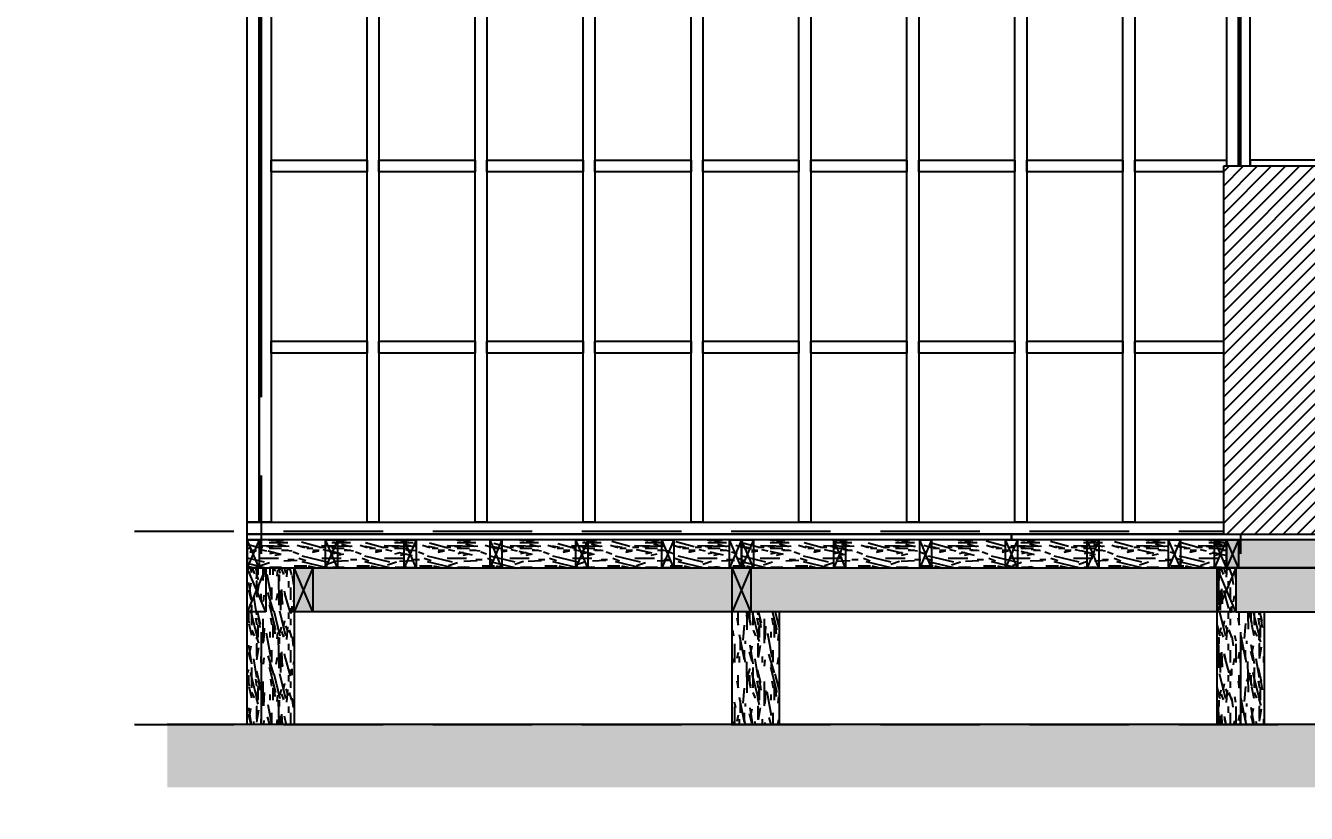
# Model space of a CAD drawing. Header units: millimetres. Extents: x 19458 to 19711, y 4351 to 4752.
# Drawn here: x 19593.073 to 19597.162, y 4521.221 to 4523.736 of the extents above; entities that cross this region are included whole.
import ezdxf

# ---------------------------------------------------------------- set-up
doc = ezdxf.new("R2010")
doc.units = ezdxf.units.MM
doc.set_wipeout_variables(frame=1)
doc.linetypes.add('CENTER', pattern=[2, 1.25, -0.25, 0.25, -0.25])
doc.linetypes.add('HIDDEN2', pattern=[4.762499999999999, 3.175, -1.5875])
for name, color, linetype in [('cotas', 1, 'Continuous'), ('cotas @ 200', 1, 'Continuous'), ('cotas @ 300', 1, 'Continuous'), ('EJES', 2, 'CENTER'), ('NIVELES', 2, 'Continuous'), ('PANELES PARED', 2, 'Continuous'), ('PILOTES', 2, 'Continuous'), ('VIGAS DE PISO', 2, 'Continuous')]:
    doc.layers.add(name, color=color, linetype=linetype)
doc.styles.add('century gothic', font='GOTHIC.TTF')
doc.styles.add('COTAS SMC', font='GOTHIC.TTF')
doc.dimstyles.new('ANOTATIVE 100 SMCONSTRUCCIONES', dxfattribs={"dimscale": 0, "dimtxt": 0.18, "dimasz": 0.15, "dimexe": 0.18, "dimexo": 0.09, "dimgap": 0.1, "dimtad": 1, "dimzin": 0, "dimdsep": 46, "dimtxsty": 'century gothic', "dimblk1": 'FLECHA1', "dimblk2": 'FLECHA1', "dimsah": 1, "dimcen": 0.18, "dimdle": 0.075, "dimclrd": 1, "dimclre": 1, "dimclrt": 2, "dimaunit": 1, "dimadec": 0, "dimazin": 0, "dimtfac": 0.7499999999999999, "dimtix": 1, "dimtmove": 2, "dimatfit": 3, "dimfxl": 0.09, "dimtvp": 1.5, "dimtfill": 1, "dimtolj": 1, "dimtzin": 0, "dimarcsym": 0})
doc.dimstyles.new('PIES SMCONSTRUCCIONES', dxfattribs={"dimscale": 0, "dimtxt": 0.18, "dimasz": 0.2, "dimexe": 0.18, "dimexo": 0, "dimgap": 0.1, "dimtad": 1, "dimdec": 0, "dimlfac": 39.3700787, "dimzin": 0, "dimdsep": 46, "dimlunit": 4, "dimtxsty": 'COTAS SMC', "dimblk1": 'FLECHA1', "dimblk2": 'FLECHA1', "dimsah": 1, "dimcen": 0.2, "dimdle": 0.075, "dimclrd": 1, "dimclre": 1, "dimclrt": 2, "dimaunit": 1, "dimadec": 0, "dimazin": 0, "dimtfac": 0.75, "dimtdec": 0, "dimtix": 1, "dimtmove": 2, "dimatfit": 3, "dimfxl": 0.09, "dimtvp": 1.5, "dimtfill": 1, "dimtolj": 1, "dimtzin": 0, "dimarcsym": 0})
pattern_1 = [(0, (102.2899153080216, 17.53435126486693), (0, 0.2), [0.04000000000000001, -0.16]), (8.9726, (102.291915308022, 17.42635126486675), (1.200000005876015, 0.1999995251177433), [0.0384708, -3.8086058]), (5.710499999999999, (102.2899153080216, 17.43835126486738), (1.800000034755268, 0.1999971014400811), [0.0401996, -1.9697752]), (344.5779, (102.2899153080216, 17.49835126486687), (2.199999903889306, -0.599997467763363), [0.06016640000000001, -5.9564754]), (353.6599, (102.2939153080224, 17.56435126486667), (0.2000000632075727, 4.085989627061748e-07), [0.0362216, -1.7748552]), (345.0686, (102.29991530802, 17.45035126486709), (0.7999999983166444, -0.1999996738791564), [0.0310484, -3.0737864]), (348.6901, (102.2299153080203, 17.56635126486708), (0.2000000583016778, 7.413252083865452e-08), [0.0815844, -0.9382194]), (5.710499999999999, (102.291915308022, 17.40835126486672), (1.800000034755268, 0.1999971014400811), [0.0200998, -1.989875]), (0, (102.2899153080216, 17.49235126486656), (0, 0.2), [0.02, -0.18]), (0, (102.2499153080207, 17.5163512648669), (0, 0.2), [0.06, -0.14]), (11.3099, (102.2899153080216, 17.54635126486664), (0.7999999543300329, 0.1999994872092054), [0.020396, -0.9994078000000001]), (2.726300000000001, (102.2699153080212, 17.47235126486703), (4.000000058994694, 0.1999992035454403), [0.0420476, -4.162711600000001]), (352.4054, (102.2799153080232, 17.46635126486672), (1.599999971597214, -0.1999987367102976), [0.0302654, -2.9962834]), (0, (102.2699153080212, 17.39035126486669), (0, 0.2), [0.04000000000000001, -0.16]), (358.8309, (102.2499153080207, 17.38035126486739), (0.2000000366479377, 1.536034513610618e-07), [0.09802040000000001, -9.70402]), (0, (102.2499153080207, 17.53035126486702), (0, 0.2), [0.02, -0.18]), (0, (102.2699153080212, 17.54635126486664), (0, 0.2), [0.02, -0.18]), (0, (102.179915308021, 17.56435126486667), (0, 0.2), [0.03, -0.17]), (350.5377, (102.2339153080211, 17.57435126486689), (0.2000000154436844, 7.752063945765109e-08), [0.06082759999999998, -1.155724799999999]), (0, (102.1699153080226, 17.57435126486689), (0, 0.2), [0.04000000000000001, -0.16]), (0, (102.1479153080218, 17.3943512648666), (0, 0.2), [0.022, -0.178]), (0, (102.2499153080207, 17.40435126486682), (0, 0.2), [0.02, -0.18]), (0, (102.1479153080218, 17.41035126486713), (0, 0.2), [0.042, -0.158]), (5.4403, (102.2499153080207, 17.42235126486685), (1.999999940230268, 0.1999989567139906), [0.04218999999999998, -4.176814399999997]), (0, (102.2519153080211, 17.43835126486738), (0, 0.2), [0.03800000000000001, -0.162]), (0, (102.1479153080218, 17.44235126486728), (0, 0.2), [0.022, -0.178]), (358.8309, (102.171915308023, 17.47435126486653), (0.2000000366479377, 1.536034513610618e-07), [0.09802040000000001, -9.70402]), (0, (102.189915308023, 17.49235126486656), (0, 0.2), [0.02, -0.18]), (0, (102.1699153080226, 17.49835126486687), (0, 0.2), [0.02, -0.18]), (0, (102.2499153080207, 17.49835126486687), (0, 0.2), [0.04000000000000001, -0.16]), (0, (102.2099153080235, 17.50235126486677), (0, 0.2), [0.02, -0.18]), (0, (102.1699153080226, 17.52635126486712), (0, 0.2), [0.04000000000000001, -0.16]), (19.6538, (102.2239153080227, 17.44235126486728), (2.200000050424423, 0.7999989149399482), [0.0297322, -2.9434812]), (11.3099, (102.189915308023, 17.49835126486687), (0.7999999543300329, 0.1999994872092054), [0.020396, -0.9994078000000001]), (11.3099, (102.2699153080212, 17.48835126486665), (0.7999999543300329, 0.1999994872092054), [0.020396, -0.9994078000000001]), (5.710499999999999, (102.2099153080235, 17.56435126486667), (1.800000034755268, 0.1999971014400811), [0.0200998, -1.989875]), (349.6952, (102.1479153080218, 17.5783512648668), (1.19999999539557, -0.1999989393302705), [0.0223606, -2.213707]), (348.6901, (102.1699153080226, 17.3943512648666), (0.2000000583016778, 7.413252083865452e-08), [0.020396, -0.9994078000000001]), (90, (102.189915308023, 17.39035126486669), (-0.2, 1.224646799147353e-17), [0, -0.2]), (346.6076, (102.1479153080218, 17.50235126486677), (3.400000044993809, -0.7999939065965311), [0.04317399999999997, -4.274230799999997]), (11.3099, (102.2699153080212, 17.53035126486702), (0.7999999543300329, 0.1999994872092054), [0.020396, -0.9994078000000001]), (10.3048, (102.2699153080212, 17.40435126486682), (0.9999999576061548, 0.1999992088681574), [0.0223606, -2.213707]), (348.6901, (102.2099153080235, 17.49235126486656), (0.2000000583016778, 7.413252083865452e-08), [0.020396, -0.9994078000000001]), (348.6901, (102.2299153080203, 17.50235126486677), (0.2000000583016778, 7.413252083865452e-08), [0.020396, -0.9994078000000001]), (341.5651, (102.1479153080218, 17.48235126486725), (0.1999999582471591, 2.336696655391713e-07), [0.02529820000000001, -0.6071572000000001]), (345.9638, (102.1699153080226, 17.55035126486655), (0.1999999211458298, 2.48745877401424e-07), [0.0824622, -0.7421588000000001]), (343.3008, (102.2099153080235, 17.56435126486667), (1.399999991533441, -0.3999987464096421), [0.06264180000000001, -2.025419]), (0, (102.2099153080235, 17.57435126486689), (0, 0.2), [0.024, -0.176]), (345.9638, (102.189915308023, 17.41035126486713), (0.1999999211458298, 2.48745877401424e-07), [0.0824622, -0.7421588000000001]), (345.9638, (102.1699153080226, 17.42435126486725), (0.1999999211458298, 2.48745877401424e-07), [0.0824622, -0.7421588000000001]), (345.9638, (102.1699153080226, 17.44235126486728), (0.1999999211458298, 2.48745877401424e-07), [0.0824622, -0.7421588000000001]), (349.6952, (102.1479153080218, 17.53035126486702), (1.19999999539557, -0.1999989393302705), [0.0223606, -2.213707]), (345.9638, (102.2099153080235, 17.52635126486712), (0.1999999211458298, 2.48745877401424e-07), [0.041231, -0.78339]), (349.6952, (102.1479153080218, 17.46635126486672), (1.19999999539557, -0.1999989393302705), [0.0223606, -2.213707]), (357.6141, (102.2519153080211, 17.45235126486659), (0.1999999891848493, 2.452822411999623e-07), [0.04804159999999998, -4.756122999999997]), (349.6952, (102.2299153080203, 17.48835126486665), (1.19999999539557, -0.1999989393302705), [0.0223606, -2.213707]), (12.5288, (102.2519153080211, 17.48435126486675), (0.8000000956949306, 0.1999998607468065), [0.018439, -1.8254698]), (349.5626, (102.1479153080218, 17.45635126486741), (2.199999936494009, -0.3999970687046518), [0.07727880000000001, -7.650591]), (351.8699, (102.2239153080227, 17.44235126486728), (0.1999998921841651, -4.835099234323792e-08), [0.0282842, -1.3859292]), (4.7636, (102.1699153080226, 17.46235126486681), (2.199999989954753, 0.1999982899233011), [0.04816639999999998, -2.360152399999998]), (0, (102.2179153080215, 17.46635126486672), (0, 0.2), [0.062, -0.138]), (344.7449, (102.1479153080218, 17.55635126486686), (0.7999999424282382, -0.1999996642887572), [0.02280359999999999, -2.257547199999999]), (350.5377, (102.189915308023, 17.39035126486669), (0.2000000154436844, 7.752063945765109e-08), [0.06082759999999998, -1.155724799999999]), (340.0169, (102.1479153080218, 17.43235126486707), (0.599999976080897, -0.199999864879762), [0.0234094, -2.3175304]), (0, (102.309915308022, 17.55035126486655), (0, 0.2), [0.01, -0.19]), (0, (102.309915308022, 17.46235126486681), (0, 0.2), [0.02, -0.18]), (11.3099, (102.309915308022, 17.39035126486669), (0.7999999543300329, 0.1999994872092054), [0.020396, -0.9994078000000001]), (0, (102.3119153080224, 17.41035126486713), (0, 0.2), [0.036, -0.164]), (343.3008, (102.309915308022, 17.5163512648669), (1.399999991533441, -0.3999987464096421), [0.0208806, -2.0671802]), (348.0207, (102.3119153080224, 17.47435126486653), (3.79999992225112, -0.8002195416063549), [0.0368014, -6.7101288]), (90, (102.309915308022, 17.39035126486669), (-0.2, 1.224646799147353e-17), [0, -0.2]), (0, (102.3299153080225, 17.3943512648666), (0, 0.2), [0.018, -0.182]), (0, (102.3299153080225, 17.43235126486707), (0, 0.2), [0.018, -0.182]), (0, (102.3299153080225, 17.44235126486728), (0, 0.2), [0.018, -0.182]), (336.0376, (102.3299153080225, 17.51035126486659), (1.40000000548613, -0.5999973303432905), [0.0196978, -1.9500724]), (348.5163, (102.3299153080225, 17.53435126486693), (0.9999999967737594, -0.2000310941213914), [0.0183676, -13.043105]), (341.5651, (102.3299153080225, 17.46235126486681), (0.1999999582471591, 2.336696655391713e-07), [0.0189736, -0.6134816000000001]), (347.4712, (102.3299153080225, 17.56035126486677), (1.000000064081819, -0.1999999206089786), [0.01843899999999999, -1.825469799999999])]
pattern_2 = [(0, (102.2899153080216, 23.70309603663009), (0, 0.2), [0.04000000000000001, -0.16]), (8.9726, (102.291915308022, 23.59509603662991), (1.200000005876015, 0.1999995251177433), [0.0384708, -3.8086058]), (5.710499999999999, (102.2899153080216, 23.60709603663054), (1.800000034755268, 0.1999971014400811), [0.0401996, -1.9697752]), (344.5779, (102.2899153080216, 23.66709603663003), (2.199999903889306, -0.599997467763363), [0.06016640000000001, -5.9564754]), (353.6599, (102.2939153080224, 23.73309603662983), (0.2000000632075727, 4.085989627061748e-07), [0.0362216, -1.7748552]), (345.0686, (102.29991530802, 23.61909603663025), (0.7999999983166444, -0.1999996738791564), [0.0310484, -3.0737864]), (348.6901, (102.2299153080203, 23.73509603663024), (0.2000000583016778, 7.413252083865452e-08), [0.0815844, -0.9382194]), (5.710499999999999, (102.291915308022, 23.57709603662988), (1.800000034755268, 0.1999971014400811), [0.0200998, -1.989875]), (0, (102.2899153080216, 23.66109603662971), (0, 0.2), [0.02, -0.18]), (0, (102.2499153080207, 23.68509603663006), (0, 0.2), [0.06, -0.14]), (11.3099, (102.2899153080216, 23.7150960366298), (0.7999999543300329, 0.1999994872092054), [0.020396, -0.9994078000000001]), (2.726300000000001, (102.2699153080212, 23.64109603663019), (4.000000058994694, 0.1999992035454403), [0.0420476, -4.162711600000001]), (352.4054, (102.2799153080232, 23.63509603662988), (1.599999971597214, -0.1999987367102976), [0.0302654, -2.9962834]), (0, (102.2699153080212, 23.55909603662985), (0, 0.2), [0.04000000000000001, -0.16]), (358.8309, (102.2499153080207, 23.54909603663054), (0.2000000366479377, 1.536034513610618e-07), [0.09802040000000001, -9.70402]), (0, (102.2499153080207, 23.69909603663018), (0, 0.2), [0.02, -0.18]), (0, (102.2699153080212, 23.7150960366298), (0, 0.2), [0.02, -0.18]), (0, (102.179915308021, 23.73309603662983), (0, 0.2), [0.03, -0.17]), (350.5377, (102.2339153080211, 23.74309603663005), (0.2000000154436844, 7.752063945765109e-08), [0.06082759999999999, -1.155724799999999]), (0, (102.1699153080226, 23.74309603663005), (0, 0.2), [0.04000000000000001, -0.16]), (0, (102.1479153080218, 23.56309603662976), (0, 0.2), [0.022, -0.178]), (0, (102.2499153080207, 23.57309603662998), (0, 0.2), [0.02, -0.18]), (0, (102.1479153080218, 23.57909603663029), (0, 0.2), [0.042, -0.158]), (5.4403, (102.2499153080207, 23.59109603663001), (1.999999940230268, 0.1999989567139906), [0.04218999999999998, -4.176814399999998]), (0, (102.2519153080211, 23.60709603663054), (0, 0.2), [0.03800000000000001, -0.162]), (0, (102.1479153080218, 23.61109603663044), (0, 0.2), [0.022, -0.178]), (358.8309, (102.171915308023, 23.64309603662969), (0.2000000366479377, 1.536034513610618e-07), [0.09802040000000001, -9.70402]), (0, (102.189915308023, 23.66109603662971), (0, 0.2), [0.02, -0.18]), (0, (102.1699153080226, 23.66709603663003), (0, 0.2), [0.02, -0.18]), (0, (102.2499153080207, 23.66709603663003), (0, 0.2), [0.04000000000000001, -0.16]), (0, (102.2099153080235, 23.67109603662993), (0, 0.2), [0.02, -0.18]), (0, (102.1699153080226, 23.69509603663028), (0, 0.2), [0.04000000000000001, -0.16]), (19.6538, (102.2239153080227, 23.61109603663044), (2.200000050424423, 0.7999989149399482), [0.0297322, -2.9434812]), (11.3099, (102.189915308023, 23.66709603663003), (0.7999999543300329, 0.1999994872092054), [0.020396, -0.9994078000000001]), (11.3099, (102.2699153080212, 23.65709603662981), (0.7999999543300329, 0.1999994872092054), [0.020396, -0.9994078000000001]), (5.710499999999999, (102.2099153080235, 23.73309603662983), (1.800000034755268, 0.1999971014400811), [0.0200998, -1.989875]), (349.6952, (102.1479153080218, 23.74709603662996), (1.19999999539557, -0.1999989393302705), [0.0223606, -2.213707]), (348.6901, (102.1699153080226, 23.56309603662976), (0.2000000583016778, 7.413252083865452e-08), [0.020396, -0.9994078000000001]), (90, (102.189915308023, 23.55909603662985), (-0.2, 1.224646799147353e-17), [0, -0.2]), (346.6076, (102.1479153080218, 23.67109603662993), (3.400000044993809, -0.7999939065965311), [0.04317399999999998, -4.274230799999998]), (11.3099, (102.2699153080212, 23.69909603663018), (0.7999999543300329, 0.1999994872092054), [0.020396, -0.9994078000000001]), (10.3048, (102.2699153080212, 23.57309603662998), (0.9999999576061548, 0.1999992088681574), [0.0223606, -2.213707]), (348.6901, (102.2099153080235, 23.66109603662971), (0.2000000583016778, 7.413252083865452e-08), [0.020396, -0.9994078000000001]), (348.6901, (102.2299153080203, 23.67109603662993), (0.2000000583016778, 7.413252083865452e-08), [0.020396, -0.9994078000000001]), (341.5651, (102.1479153080218, 23.65109603663041), (0.1999999582471591, 2.336696655391713e-07), [0.02529820000000001, -0.6071572000000001]), (345.9638, (102.1699153080226, 23.71909603662971), (0.1999999211458298, 2.48745877401424e-07), [0.0824622, -0.7421588000000001]), (343.3008, (102.2099153080235, 23.73309603662983), (1.399999991533441, -0.3999987464096421), [0.06264180000000001, -2.025419]), (0, (102.2099153080235, 23.74309603663005), (0, 0.2), [0.024, -0.176]), (345.9638, (102.189915308023, 23.57909603663029), (0.1999999211458298, 2.48745877401424e-07), [0.0824622, -0.7421588000000001]), (345.9638, (102.1699153080226, 23.59309603663041), (0.1999999211458298, 2.48745877401424e-07), [0.0824622, -0.7421588000000001]), (345.9638, (102.1699153080226, 23.61109603663044), (0.1999999211458298, 2.48745877401424e-07), [0.0824622, -0.7421588000000001]), (349.6952, (102.1479153080218, 23.69909603663018), (1.19999999539557, -0.1999989393302705), [0.0223606, -2.213707]), (345.9638, (102.2099153080235, 23.69509603663028), (0.1999999211458298, 2.48745877401424e-07), [0.041231, -0.78339]), (349.6952, (102.1479153080218, 23.63509603662988), (1.19999999539557, -0.1999989393302705), [0.0223606, -2.213707]), (357.6141, (102.2519153080211, 23.62109603662975), (0.1999999891848493, 2.452822411999623e-07), [0.04804159999999998, -4.756122999999998]), (349.6952, (102.2299153080203, 23.65709603662981), (1.19999999539557, -0.1999989393302705), [0.0223606, -2.213707]), (12.5288, (102.2519153080211, 23.6530960366299), (0.8000000956949306, 0.1999998607468065), [0.018439, -1.8254698]), (349.5626, (102.1479153080218, 23.62509603663057), (2.199999936494009, -0.3999970687046518), [0.07727880000000001, -7.650591]), (351.8699, (102.2239153080227, 23.61109603663044), (0.1999998921841651, -4.835099234323792e-08), [0.0282842, -1.3859292]), (4.7636, (102.1699153080226, 23.63109603662997), (2.199999989954753, 0.1999982899233011), [0.04816639999999998, -2.360152399999999]), (0, (102.2179153080215, 23.63509603662988), (0, 0.2), [0.062, -0.138]), (344.7449, (102.1479153080218, 23.72509603663002), (0.7999999424282382, -0.1999996642887572), [0.02280359999999999, -2.257547199999999]), (350.5377, (102.189915308023, 23.55909603662985), (0.2000000154436844, 7.752063945765109e-08), [0.06082759999999999, -1.155724799999999]), (340.0169, (102.1479153080218, 23.60109603663022), (0.599999976080897, -0.199999864879762), [0.0234094, -2.3175304]), (0, (102.309915308022, 23.71909603662971), (0, 0.2), [0.01, -0.19]), (0, (102.309915308022, 23.63109603662997), (0, 0.2), [0.02, -0.18]), (11.3099, (102.309915308022, 23.55909603662985), (0.7999999543300329, 0.1999994872092054), [0.020396, -0.9994078000000001]), (0, (102.3119153080224, 23.57909603663029), (0, 0.2), [0.036, -0.164]), (343.3008, (102.309915308022, 23.68509603663006), (1.399999991533441, -0.3999987464096421), [0.0208806, -2.0671802]), (348.0207, (102.3119153080224, 23.64309603662969), (3.79999992225112, -0.8002195416063549), [0.0368014, -6.7101288]), (90, (102.309915308022, 23.55909603662985), (-0.2, 1.224646799147353e-17), [0, -0.2]), (0, (102.3299153080225, 23.56309603662976), (0, 0.2), [0.018, -0.182]), (0, (102.3299153080225, 23.60109603663022), (0, 0.2), [0.018, -0.182]), (0, (102.3299153080225, 23.61109603663044), (0, 0.2), [0.018, -0.182]), (336.0376, (102.3299153080225, 23.67909603662974), (1.40000000548613, -0.5999973303432905), [0.0196978, -1.9500724]), (348.5163, (102.3299153080225, 23.70309603663009), (0.9999999967737594, -0.2000310941213914), [0.0183676, -13.043105]), (341.5651, (102.3299153080225, 23.63109603662997), (0.1999999582471591, 2.336696655391713e-07), [0.0189736, -0.6134816000000001]), (347.4712, (102.3299153080225, 23.72909603662993), (1.000000064081819, -0.1999999206089786), [0.01843899999999999, -1.8254698])]

# ---------------------------------------------------------------- blocks, each defined once
blk = doc.blocks.new('FLECHA1')
at = {"color": 4}
blk.add_line((-0.2461764230280465, -0.2480808452037593), (0.2480808452037602, 0.25), dxfattribs=at)
at = {"color": 1}
blk.add_line((-1, 0), (0.4961616904075186, 0), dxfattribs=at)
blk = doc.blocks.new('*D360')
at = {"layer": 'cotas', "color": 1, "lineweight": -2, "transparency": 16777216}
for p, q in [((19614.32603827352, 4580.844823780141), (19614.32603827352, 4610.844823780141)), ((19597.98360808013, 4550.844823780141), (19578.32603827352, 4550.844823780141)), ((19614.32603827352, 4548.429823780133), (19614.32603827352, 4550.844823780141)), ((19597.53385970888, 4548.429823780133), (19578.32603827352, 4548.429823780133)), ((19614.32603827352, 4518.429823780133), (19614.32603827352, 4488.429823780133))]:
    blk.add_line(p, q, dxfattribs=at)
at = {"layer": 'Defpoints', "color": 0, "transparency": 16777216}
for p in [(19614.32603827352, 4550.844823780141), (19615.98360808013, 4550.844823780141), (19615.53385970888, 4548.429823780133)]:
    blk.add_point(p, dxfattribs=at)
at = {"layer": 'cotas', "color": 1, "lineweight": -2, "transparency": 16777216, "xscale": 30, "yscale": 30, "zscale": 30}
for p, rotation in [((19614.32603827352, 4550.844823780141), 270), ((19614.32603827352, 4548.429823780133), 90)]:
    blk.add_blockref('FLECHA1', p, dxfattribs=dict(at, rotation=rotation))
at = {"layer": 'cotas', "color": 2, "transparency": 16777216, "insert": (19575.53066097917, 4549.637323780141), "char_height": 36, "attachment_point": 5, "rotation": 90, "style": 'century gothic', "bg_fill": 3, "box_fill_scale": 1.1, "bg_fill_color": 256, "bg_fill_true_color": 13158600, "bg_fill_transparency": 0}
blk.add_mtext('\\A1;2.42', dxfattribs=at)
blk = doc.blocks.new('*D430')
at = {"layer": 'cotas', "color": 1, "lineweight": -2, "transparency": 16777216}
for p, q in [((19620.01280604143, 4611.753346359425), (19620.01280604143, 4671.753346359425)), ((19620.41684630451, 4551.753346359425), (19566.01280604143, 4551.753346359425)), ((19620.01280604143, 4550.533346359425), (19620.01280604143, 4551.753346359425)), ((19620.41684630451, 4550.533346359425), (19566.01280604143, 4550.533346359425)), ((19620.01280604143, 4490.533346359425), (19620.01280604143, 4430.533346359425))]:
    blk.add_line(p, q, dxfattribs=at)
at = {"layer": 'Defpoints', "color": 0, "transparency": 16777216}
for p in [(19620.01280604143, 4551.753346359425), (19620.41684630451, 4551.753346359425), (19620.41684630451, 4550.533346359425)]:
    blk.add_point(p, dxfattribs=at)
at = {"layer": 'cotas', "color": 1, "lineweight": -2, "transparency": 16777216, "xscale": 60, "yscale": 60, "zscale": 60}
for p, rotation in [((19620.01280604143, 4551.753346359425), 270), ((19620.01280604143, 4550.533346359425), 90)]:
    blk.add_blockref('FLECHA1', p, dxfattribs=dict(at, rotation=rotation))
at = {"layer": 'cotas', "color": 2, "transparency": 16777216, "insert": (19562.33367619778, 4551.143346359429), "char_height": 54, "attachment_point": 5, "rotation": 90, "style": 'COTAS SMC', "bg_fill": 3, "box_fill_scale": 1.1, "bg_fill_color": 256, "bg_fill_true_color": 13158600, "bg_fill_transparency": 0}
blk.add_mtext("\\A1;4'", dxfattribs=at)
blk = doc.blocks.new('IKK')
at = {"layer": 'PANELES PARED', "color": 250}
for points in [[(19489.22747911503, 4507.096282387036), (19489.22747911503, 4507.134282387036), (19486.10127911503, 4507.134282387036), (19486.10127911503, 4507.096282387036)], [(19486.3939680039, 4504.772282387036), (19486.4319680039, 4504.772282387036), (19486.4319680039, 4507.096282387037), (19486.3939680039, 4507.096282387037)], [(19486.73865689279, 4504.772282387035), (19486.77665689279, 4504.772282387035), (19486.77665689279, 4507.096282387036), (19486.73865689279, 4507.096282387036)], [(19487.08334578168, 4504.772282387036), (19487.12134578168, 4504.772282387036), (19487.12134578168, 4507.096282387037), (19487.08334578168, 4507.096282387037)], [(19487.42803467057, 4504.772282387036), (19487.46603467058, 4504.772282387036), (19487.46603467058, 4507.096282387037), (19487.42803467057, 4507.096282387037)], [(19487.77272355946, 4504.772282387036), (19487.81072355947, 4504.772282387036), (19487.81072355947, 4507.096282387037), (19487.77272355946, 4507.096282387037)], [(19488.11741244836, 4504.77228238703), (19488.15541244836, 4504.77228238703), (19488.15541244836, 4507.09628238703), (19488.11741244836, 4507.09628238703)], [(19488.46210133725, 4504.772282387036), (19488.50010133725, 4504.772282387036), (19488.50010133725, 4507.096282387037), (19488.46210133725, 4507.096282387037)], [(19488.80679022614, 4504.772282387035), (19488.84479022614, 4504.772282387035), (19488.84479022614, 4507.096282387036), (19488.80679022614, 4507.096282387036)], [(19489.15147911503, 4504.772282387035), (19489.18947911503, 4504.772282387035), (19489.18947911503, 4507.096282387036), (19489.15147911503, 4507.096282387036)], [(19489.18947911503, 4504.772282387035), (19489.22747911503, 4504.772282387035), (19489.22747911503, 4507.096282387036), (19489.18947911503, 4507.096282387036)], [(19486.3939680039, 4506.493582387034), (19486.3939680039, 4506.531582387034), (19486.10127911503, 4506.531582387034), (19486.10127911503, 4506.493582387034)], [(19486.73865689279, 4506.493582387034), (19486.73865689279, 4506.531582387034), (19486.4319680039, 4506.531582387034), (19486.4319680039, 4506.493582387034)], [(19487.08334578168, 4506.493582387034), (19487.08334578168, 4506.531582387034), (19486.77665689279, 4506.531582387034), (19486.77665689279, 4506.493582387034)], [(19487.42803467057, 4506.493582387034), (19487.42803467057, 4506.531582387034), (19487.12134578168, 4506.531582387034), (19487.12134578168, 4506.493582387034)], [(19487.77272355946, 4506.493582387034), (19487.77272355946, 4506.531582387034), (19487.46603467058, 4506.531582387034), (19487.46603467058, 4506.493582387034)], [(19488.11741244836, 4506.493582387034), (19488.11741244836, 4506.531582387034), (19487.81072355947, 4506.531582387034), (19487.81072355947, 4506.493582387034)], [(19488.46210133725, 4506.493582387034), (19488.46210133725, 4506.531582387034), (19488.15541244836, 4506.531582387034), (19488.15541244836, 4506.493582387034)], [(19488.80679022614, 4506.493582387034), (19488.80679022614, 4506.531582387034), (19488.50010133725, 4506.531582387034), (19488.50010133725, 4506.493582387034)], [(19489.15147911503, 4506.493582387034), (19489.15147911503, 4506.531582387034), (19488.84479022614, 4506.531582387034), (19488.84479022614, 4506.493582387034)], [(19486.3939680039, 4505.890882387034), (19486.3939680039, 4505.928882387035), (19486.10127911503, 4505.928882387035), (19486.10127911503, 4505.890882387034)], [(19486.73865689279, 4505.890882387034), (19486.73865689279, 4505.928882387035), (19486.4319680039, 4505.928882387035), (19486.4319680039, 4505.890882387034)], [(19487.08334578168, 4505.890882387034), (19487.08334578168, 4505.928882387035), (19486.77665689279, 4505.928882387035), (19486.77665689279, 4505.890882387034)], [(19487.42803467057, 4505.890882387034), (19487.42803467057, 4505.928882387035), (19487.12134578168, 4505.928882387035), (19487.12134578168, 4505.890882387034)], [(19487.77272355946, 4505.890882387034), (19487.77272355946, 4505.928882387035), (19487.46603467058, 4505.928882387035), (19487.46603467058, 4505.890882387034)], [(19488.11741244836, 4505.890882387034), (19488.11741244836, 4505.928882387035), (19487.81072355947, 4505.928882387035), (19487.81072355947, 4505.890882387034)], [(19488.46210133725, 4505.890882387034), (19488.46210133725, 4505.928882387035), (19488.15541244836, 4505.928882387035), (19488.15541244836, 4505.890882387034)], [(19488.80679022614, 4505.890882387034), (19488.80679022614, 4505.928882387035), (19488.50010133725, 4505.928882387035), (19488.50010133725, 4505.890882387034)], [(19489.15147911503, 4505.890882387034), (19489.15147911503, 4505.928882387035), (19488.84479022614, 4505.928882387035), (19488.84479022614, 4505.890882387034)], [(19486.3939680039, 4505.312582387035), (19486.3939680039, 4505.350582387036), (19486.10127911503, 4505.350582387036), (19486.10127911503, 4505.312582387035)], [(19486.73865689279, 4505.312582387035), (19486.73865689279, 4505.350582387036), (19486.4319680039, 4505.350582387036), (19486.4319680039, 4505.312582387035)], [(19487.08334578168, 4505.312582387035), (19487.08334578168, 4505.350582387036), (19486.77665689279, 4505.350582387036), (19486.77665689279, 4505.312582387035)], [(19487.42803467057, 4505.312582387035), (19487.42803467057, 4505.350582387036), (19487.12134578168, 4505.350582387036), (19487.12134578168, 4505.312582387035)], [(19487.77272355946, 4505.312582387035), (19487.77272355946, 4505.350582387036), (19487.46603467058, 4505.350582387036), (19487.46603467058, 4505.312582387035)], [(19488.11741244836, 4505.312582387035), (19488.11741244836, 4505.350582387036), (19487.81072355947, 4505.350582387036), (19487.81072355947, 4505.312582387035)], [(19488.46210133725, 4505.312582387035), (19488.46210133725, 4505.350582387036), (19488.15541244836, 4505.350582387036), (19488.15541244836, 4505.312582387035)], [(19488.80679022614, 4505.312582387035), (19488.80679022614, 4505.350582387036), (19488.50010133725, 4505.350582387036), (19488.50010133725, 4505.312582387035)], [(19489.15147911503, 4505.312582387035), (19489.15147911503, 4505.350582387036), (19488.84479022614, 4505.350582387036), (19488.84479022614, 4505.312582387035)], [(19489.22747911503, 4504.734282387035), (19489.22747911503, 4504.772282387035), (19486.10127911503, 4504.772282387035), (19486.10127911503, 4504.734282387035)]]:
    blk.add_lwpolyline(points, close=True, dxfattribs=at)
blk = doc.blocks.new('P01')
h = blk.add_hatch()
h.set_pattern_fill('MADERA_03', color=250, scale=0.2, angle=90, pattern_type=2)
h.set_pattern_definition([(90, (-0.156, 0.142), (-0.2, 1.224646799147353e-17), [0.04000000000000001, -0.16]), (98.9726, (-0.04799999999999999, 0.144), (-0.1999995251177432, 1.200000005876015), [0.0384708, -3.8086058]), (95.7105, (-0.05999999999999999, 0.142), (-0.199997101440081, 1.800000034755268), [0.0401996, -1.9697752]), (74.5779, (-0.12, 0.142), (0.5999974677633632, 2.199999903889306), [0.06016640000000001, -5.9564754]), (83.6599, (-0.186, 0.146), (-4.085989626939283e-07, 0.2000000632075727), [0.0362216, -1.7748552]), (75.06859999999999, (-0.07199999999999998, 0.152), (0.1999996738791565, 0.7999999983166444), [0.0310484, -3.0737864]), (78.6901, (-0.188, 0.08200000000000002), (-7.413252082640805e-08, 0.2000000583016778), [0.0815844, -0.9382194]), (95.7105, (-0.02999999999999999, 0.144), (-0.199997101440081, 1.800000034755268), [0.0200998, -1.989875]), (90, (-0.114, 0.142), (-0.2, 1.224646799147353e-17), [0.02, -0.18]), (90, (-0.138, 0.102), (-0.2, 1.224646799147353e-17), [0.06, -0.14]), (101.3099, (-0.168, 0.142), (-0.1999994872092053, 0.7999999543300329), [0.020396, -0.9994078000000001]), (92.72629999999998, (-0.09399999999999999, 0.122), (-0.19999920354544, 4.000000058994694), [0.0420476, -4.162711600000001]), (82.4054, (-0.088, 0.132), (0.1999987367102977, 1.599999971597214), [0.0302654, -2.9962834]), (90, (-0.01199999999999999, 0.122), (-0.2, 1.224646799147353e-17), [0.04000000000000001, -0.16]), (88.8309, (-0.001999999999999994, 0.102), (-1.536034513488153e-07, 0.2000000366479377), [0.09802040000000001, -9.70402]), (90, (-0.152, 0.102), (-0.2, 1.224646799147353e-17), [0.02, -0.18]), (90, (-0.168, 0.122), (-0.2, 1.224646799147353e-17), [0.02, -0.18]), (90, (-0.186, 0.03200000000000001), (-0.2, 1.224646799147353e-17), [0.03, -0.17]), (80.5377, (-0.196, 0.08600000000000002), (-7.752063944540462e-08, 0.2000000154436844), [0.06082760000000001, -1.1557248]), (90, (-0.196, 0.02200000000000001), (-0.2, 1.224646799147353e-17), [0.04000000000000001, -0.16]), (90, (-0.016, 9.797174393178825e-19), (-0.2, 1.224646799147353e-17), [0.022, -0.178]), (90, (-0.026, 0.102), (-0.2, 1.224646799147353e-17), [0.02, -0.18]), (90, (-0.032, 1.959434878635765e-18), (-0.2, 1.224646799147353e-17), [0.042, -0.158]), (95.44029999999997, (-0.044, 0.102), (-0.1999989567139905, 1.999999940230268), [0.04219000000000001, -4.1768144]), (90, (-0.05999999999999999, 0.104), (-0.2, 1.224646799147353e-17), [0.03800000000000001, -0.162]), (90, (-0.064, 3.91886975727153e-18), (-0.2, 1.224646799147353e-17), [0.022, -0.178]), (88.8309, (-0.096, 0.02400000000000001), (-1.536034513488153e-07, 0.2000000366479377), [0.09802040000000001, -9.70402]), (90, (-0.114, 0.04200000000000001), (-0.2, 1.224646799147353e-17), [0.02, -0.18]), (90, (-0.12, 0.02200000000000001), (-0.2, 1.224646799147353e-17), [0.02, -0.18]), (90, (-0.12, 0.102), (-0.2, 1.224646799147353e-17), [0.04000000000000001, -0.16]), (90, (-0.124, 0.06200000000000001), (-0.2, 1.224646799147353e-17), [0.02, -0.18]), (90, (-0.148, 0.02200000000000001), (-0.2, 1.224646799147353e-17), [0.04000000000000001, -0.16]), (109.6538, (-0.064, 0.07600000000000001), (-0.7999989149399481, 2.200000050424423), [0.0297322, -2.9434812]), (101.3099, (-0.12, 0.04200000000000001), (-0.1999994872092053, 0.7999999543300329), [0.020396, -0.9994078000000001]), (101.3099, (-0.11, 0.122), (-0.1999994872092053, 0.7999999543300329), [0.020396, -0.9994078000000001]), (95.7105, (-0.186, 0.06200000000000001), (-0.199997101440081, 1.800000034755268), [0.0200998, -1.989875]), (79.6952, (-0.2, 1.224646799147353e-17), (0.1999989393302706, 1.19999999539557), [0.0223606, -2.213707]), (78.6901, (-0.016, 0.022), (-7.413252082640805e-08, 0.2000000583016778), [0.020396, -0.9994078000000001]), (180, (-0.012, 0.042), (-2.449293598294707e-17, -0.2), [0, -0.2]), (76.60759999999999, (-0.124, 7.59281015471359e-18), (0.7999939065965314, 3.400000044993809), [0.043174, -4.274230800000001]), (101.3099, (-0.152, 0.122), (-0.1999994872092053, 0.7999999543300329), [0.020396, -0.9994078000000001]), (100.3048, (-0.026, 0.122), (-0.1999992088681573, 0.9999999576061548), [0.0223606, -2.213707]), (78.6901, (-0.114, 0.06200000000000001), (-7.413252082640805e-08, 0.2000000583016778), [0.020396, -0.9994078000000001]), (78.6901, (-0.124, 0.08200000000000002), (-7.413252082640805e-08, 0.2000000583016778), [0.020396, -0.9994078000000001]), (71.5651, (-0.104, 6.368163355566237e-18), (-2.336696655269248e-07, 0.1999999582471591), [0.0252982, -0.6071572]), (75.96379999999999, (-0.172, 0.02200000000000001), (-2.487458773891775e-07, 0.1999999211458298), [0.0824622, -0.7421588000000001]), (73.3008, (-0.186, 0.06200000000000001), (0.3999987464096422, 1.399999991533441), [0.06264180000000001, -2.025419]), (90, (-0.196, 0.06200000000000001), (-0.2, 1.224646799147353e-17), [0.024, -0.176]), (75.96379999999999, (-0.032, 0.042), (-2.487458773891775e-07, 0.1999999211458298), [0.0824622, -0.7421588000000001]), (75.96379999999999, (-0.04600000000000001, 0.02200000000000001), (-2.487458773891775e-07, 0.1999999211458298), [0.0824622, -0.7421588000000001]), (75.96379999999999, (-0.064, 0.02200000000000001), (-2.487458773891775e-07, 0.1999999211458298), [0.0824622, -0.7421588000000001]), (79.6952, (-0.152, 9.307315673519885e-18), (0.1999989393302706, 1.19999999539557), [0.0223606, -2.213707]), (75.96379999999999, (-0.148, 0.06200000000000001), (-2.487458773891775e-07, 0.1999999211458298), [0.041231, -0.78339]), (79.6952, (-0.08800000000000001, 5.388445916248355e-18), (0.1999989393302706, 1.19999999539557), [0.0223606, -2.213707]), (87.6141, (-0.074, 0.104), (-2.452822411877158e-07, 0.1999999891848493), [0.0480416, -4.756123]), (79.6952, (-0.11, 0.082), (0.1999989393302706, 1.19999999539557), [0.0223606, -2.213707]), (102.5288, (-0.106, 0.104), (-0.1999998607468065, 0.8000000956949306), [0.018439, -1.8254698]), (79.5626, (-0.07800000000000001, 4.776122516674678e-18), (0.3999970687046519, 2.199999936494009), [0.07727880000000001, -7.650591]), (81.86989999999999, (-0.064, 0.07600000000000001), (4.835099235548439e-08, 0.1999998921841651), [0.0282842, -1.3859292]), (94.76359999999998, (-0.084, 0.02200000000000001), (-0.1999982899233009, 2.199999989954753), [0.04816640000000001, -2.3601524]), (90, (-0.08800000000000001, 0.06999999999999999), (-0.2, 1.224646799147353e-17), [0.062, -0.138]), (74.7449, (-0.178, 1.089935651241144e-17), (0.1999996642887572, 0.7999999424282382), [0.0228036, -2.2575472]), (80.5377, (-0.012, 0.042), (-7.752063944540462e-08, 0.2000000154436844), [0.06082760000000001, -1.1557248]), (70.0169, (-0.05400000000000001, 3.306546357697854e-18), (0.199999864879762, 0.599999976080897), [0.0234094, -2.3175304]), (90, (-0.172, 0.162), (-0.2, 1.224646799147353e-17), [0.01, -0.19]), (90, (-0.08399999999999999, 0.162), (-0.2, 1.224646799147353e-17), [0.02, -0.18]), (101.3099, (-0.01199999999999999, 0.162), (-0.1999994872092053, 0.7999999543300329), [0.020396, -0.9994078000000001]), (90, (-0.03199999999999999, 0.164), (-0.2, 1.224646799147353e-17), [0.036, -0.164]), (73.3008, (-0.138, 0.162), (0.3999987464096422, 1.399999991533441), [0.0208806, -2.0671802]), (78.0207, (-0.09599999999999999, 0.164), (0.8002195416063551, 3.79999992225112), [0.0368014, -6.7101288]), (180, (-0.01199999999999999, 0.162), (-2.449293598294707e-17, -0.2), [0, -0.2]), (90, (-0.01599999999999999, 0.182), (-0.2, 1.224646799147353e-17), [0.018, -0.182]), (90, (-0.05399999999999999, 0.182), (-0.2, 1.224646799147353e-17), [0.018, -0.182]), (90, (-0.06399999999999999, 0.182), (-0.2, 1.224646799147353e-17), [0.018, -0.182]), (66.03760000000001, (-0.132, 0.182), (0.5999973303432906, 1.40000000548613), [0.0196978, -1.9500724]), (78.5163, (-0.156, 0.182), (0.2000310941213914, 0.9999999967737594), [0.0183676, -13.043105]), (71.5651, (-0.08399999999999999, 0.182), (-2.336696655269248e-07, 0.1999999582471591), [0.0189736, -0.6134816]), (77.47120000000001, (-0.182, 0.182), (0.1999999206089787, 1.000000064081819), [0.018439, -1.8254698])])
h.paths.add_polyline_path([(19444.00301116678, 4504.126282387035), (19444.15301116678, 4504.126282387035), (19444.15301116678, 4504.626282387035), (19444.00301116678, 4504.626282387035)])
blk.add_lwpolyline([(19444.00301116678, 4504.126282387035), (19444.15301116678, 4504.126282387035), (19444.15301116678, 4504.626282387035), (19444.00301116678, 4504.626282387035)], close=True)
blk = doc.blocks.new('PP12')
at = {"layer": 'PANELES PARED'}
for points in [[(19461.45267376936, 4523.455444305584), (19461.45267376936, 4523.417444305584), (19459.80268905745, 4523.417444305584), (19459.80268905745, 4523.455444305584)], [(19459.84068905745, 4521.093444305583), (19459.80268905745, 4521.093444305583), (19459.80268905745, 4523.417444305584), (19459.84068905745, 4523.417444305584)], [(19460.23417376936, 4521.093444305585), (19460.19617376936, 4521.093444305585), (19460.19617376936, 4523.417444305585), (19460.23417376936, 4523.417444305585)], [(19460.62767376936, 4521.093444305585), (19460.58967376935, 4521.093444305585), (19460.58967376935, 4523.417444305585), (19460.62767376936, 4523.417444305585)], [(19461.02117376935, 4521.093444305585), (19460.98317376935, 4521.093444305585), (19460.98317376935, 4523.417444305585), (19461.02117376935, 4523.417444305585)], [(19461.41467376935, 4521.093444305583), (19461.37667376935, 4521.093444305583), (19461.37667376935, 4523.417444305584), (19461.41467376935, 4523.417444305584)], [(19461.45267376936, 4521.093444305583), (19461.41467376936, 4521.093444305583), (19461.41467376936, 4523.417444305584), (19461.45267376936, 4523.417444305584)], [(19460.19617376936, 4522.852744305584), (19460.19617376936, 4522.814744305583), (19459.84067376936, 4522.814744305583), (19459.84067376936, 4522.852744305584)], [(19460.58967376935, 4522.852744305584), (19460.58967376935, 4522.814744305583), (19460.23417376936, 4522.814744305583), (19460.23417376936, 4522.852744305584)], [(19460.98317376935, 4522.852744305584), (19460.98317376935, 4522.814744305583), (19460.62767376936, 4522.814744305583), (19460.62767376936, 4522.852744305584)], [(19461.37667376935, 4522.852744305584), (19461.37667376935, 4522.814744305583), (19461.02117376935, 4522.814744305583), (19461.02117376935, 4522.852744305584)], [(19460.19617376936, 4522.250044305583), (19460.19617376936, 4522.212044305583), (19459.84067376936, 4522.212044305583), (19459.84067376936, 4522.250044305583)], [(19460.58967376935, 4522.250044305583), (19460.58967376935, 4522.212044305583), (19460.23417376936, 4522.212044305583), (19460.23417376936, 4522.250044305583)], [(19460.98317376935, 4522.250044305583), (19460.98317376935, 4522.212044305583), (19460.62767376936, 4522.212044305583), (19460.62767376936, 4522.250044305583)], [(19461.37667376935, 4522.250044305583), (19461.37667376935, 4522.212044305583), (19461.02117376935, 4522.212044305583), (19461.02117376935, 4522.250044305583)], [(19460.19617376936, 4521.671744305582), (19460.19617376936, 4521.633744305582), (19459.84067376936, 4521.633744305582), (19459.84067376936, 4521.671744305582)], [(19460.58967376935, 4521.671744305582), (19460.58967376935, 4521.633744305582), (19460.23417376936, 4521.633744305582), (19460.23417376936, 4521.671744305582)], [(19460.98317376935, 4521.671744305582), (19460.98317376935, 4521.633744305582), (19460.62767376936, 4521.633744305582), (19460.62767376936, 4521.671744305582)], [(19461.37667376935, 4521.671744305582), (19461.37667376935, 4521.633744305582), (19461.02117376935, 4521.633744305582), (19461.02117376935, 4521.671744305582)], [(19461.45267376936, 4521.093444305584), (19461.45267376936, 4521.055444305583), (19459.80267376937, 4521.055444305584), (19459.80267376937, 4521.093444305585)]]:
    blk.add_lwpolyline(points, close=True, dxfattribs=at)
blk = doc.blocks.new('NKL')
at = {"color": 3}
blk.add_wipeout([(19597.25777142235, 4521.082477028068), (19597.25777142235, 4519.9078770280685), (19598.917771422348, 4519.9078770280685), (19598.917771422348, 4521.082477028068)], dxfattribs=at)
h = blk.add_hatch()
h.set_pattern_fill('ANSI31', color=250, scale=0.01)
h.set_pattern_definition([(45, (127.1757270143207, -0.02799363667054422), (-0.02245064030267288, 0.02245064030267288), [])])
h.paths.add_polyline_path([(19598.91777142235, 4519.907877028068), (19598.91777142235, 4521.082477028068), (19597.25777142235, 4521.082477028068), (19597.25777142235, 4519.907877028068)])
blk.add_lwpolyline([(19597.25777142235, 4521.082477028068), (19597.25777142235, 4519.907877028068), (19598.91777142235, 4519.907877028068), (19598.91777142235, 4521.082477028068)], close=True, dxfattribs=at)
blk = doc.blocks.new('*U620')
at = {"layer": 'cotas @ 200'}
dim = blk.add_linear_dim(base=(19614.32603827352, 4550.844823780141), p1=(19615.53385970888, 4548.429823780133), p2=(19615.98360808013, 4550.844823780141), angle=90, dimstyle='ANOTATIVE 100 SMCONSTRUCCIONES', override={"dimscale": 200, "dimtix": 1, "dimtofl": 1, "dimtmove": 1, "dimatfit": 1}, dxfattribs=at)
dim.commit()
dim.dimension.update_dxf_attribs({"geometry": '*D360', "text_midpoint": (19575.53066097917, 4549.637323780141)})
blk = doc.blocks.new('*U622')
at = {"layer": 'cotas @ 300'}
dim = blk.add_linear_dim(base=(19620.01280604143, 4551.753346359425), p1=(19620.41684630451, 4550.533346359425), p2=(19620.41684630451, 4551.753346359425), angle=90, dimstyle='PIES SMCONSTRUCCIONES', override={"dimscale": 300, "dimtix": 1, "dimtofl": 1, "dimtmove": 2, "dimatfit": 3}, dxfattribs=at)
dim.commit()
dim.dimension.update_dxf_attribs({"geometry": '*D430', "text_midpoint": (19562.33367619778, 4551.143346359429)})

msp = doc.modelspace()

# ---------------------------------------------------------------- block references
at = {"layer": 'cotas'}
msp.add_blockref('*U620', (0, 0), dxfattribs=at)

# ---------------------------------------------------------------- next in the draw order: block references
msp.add_blockref('*U622', (0, 0), dxfattribs=at)

# ---------------------------------------------------------------- next in the draw order: hatches: boundary and pattern name
h = msp.add_hatch()
h.set_pattern_fill('EARTH', color=8, scale=0.01, angle=45)
h.set_pattern_definition([(45, (131.8106733530694, 17.37835126486789), (6.938893903907228e-18, 0.08980256121069152), [0.0635, -0.0635]), (45, (131.7938353728423, 17.39518924509503), (6.938893903907228e-18, 0.08980256121069152), [0.0635, -0.0635]), (45, (131.7769973926152, 17.41202722532216), (6.938893903907228e-18, 0.08980256121069152), [0.0635, -0.0635]), (135, (131.7769973926152, 17.42325254547359), (-0.08980256121069152, 6.938893903907228e-18), [0.0635, -0.0635]), (135, (131.7938353728423, 17.44009052569982), (-0.08980256121069152, 6.938893903907228e-18), [0.0635, -0.0635]), (135, (131.8106733530694, 17.45692850592695), (-0.08980256121069152, 6.938893903907228e-18), [0.0635, -0.0635])])
h.paths.add_polyline_path([(19593.52546428303, 4521.304633651904), (19593.52546428303, 4521.504633651902), (19604.3153641406, 4521.504633651903), (19604.3153641406, 4521.304633651904)])

# ---------------------------------------------------------------- next in the draw order: linework, layer by layer
at = {"color": 5}
msp.add_line((19604.3153641406, 4521.504633651903), (19593.52546428303, 4521.504633651903), dxfattribs=at)
at = {"color": 1}
for points in [[(19596.22046428303, 4522.112633651902), (19596.22046428303, 4522.094633651902), (19593.78046428303, 4522.094633651902), (19593.78046428303, 4522.112633651902)], [(19598.66046428302, 4522.112633651902), (19598.66046428302, 4522.094633651902), (19596.22046428303, 4522.094633651902), (19596.22046428303, 4522.112633651902)]]:
    msp.add_lwpolyline(points, close=True, dxfattribs=at)
at = {"layer": 'EJES', "color": 1}
msp.add_line((19593.82546428303, 4525.799799787331), (19593.82546428303, 4521.504633651899), dxfattribs=at)
at = {"layer": 'NIVELES', "color": 1, "linetype": 'HIDDEN2', "ltscale": 0.1}
for p, q in [((19593.42041421182, 4522.122633651902), (19605.42041421182, 4522.122633651902)), ((19593.42041421182, 4521.504633651902), (19605.42041421182, 4521.504633651902))]:
    msp.add_line(p, q, dxfattribs=at)
at = {"layer": 'VIGAS DE PISO'}
for p, q in [((19593.81846428303, 4522.094633651902), (19593.78046428303, 4522.004633651902)), ((19593.81846428303, 4522.004633651902), (19593.78046428303, 4522.094633651902)), ((19593.84046428303, 4522.004633651903), (19593.78046428303, 4521.864633651903)), ((19593.84046428303, 4521.864633651903), (19593.78046428303, 4522.004633651904))]:
    msp.add_line(p, q, dxfattribs=at)
for points in [[(19593.81846428303, 4522.094633651902), (19593.81846428303, 4522.004633651902), (19593.78046428303, 4522.004633651902), (19593.78046428303, 4522.094633651902)], [(19593.84046428303, 4521.864633651903), (19593.78046428303, 4521.864633651903), (19593.78046428303, 4522.004633651904), (19593.84046428303, 4522.004633651904)]]:
    msp.add_lwpolyline(points, close=True, dxfattribs=at)

# ---------------------------------------------------------------- next in the draw order: block references
at = {"xscale": -1}
for name, p in [('IKK', (39083.00794339806, 17.37835126486607)), ('PP12', (39058.35933805238, 1.05718934631841))]:
    msp.add_blockref(name, p, dxfattribs=at)
at = {"layer": 'PILOTES', "xscale": -1}
for p in [(39037.93347544981, 17.37835126486789), (39039.48157544981, 17.37835126486789), (39041.02967544981, 17.37835126486789)]:
    msp.add_blockref('P01', p, dxfattribs=at)

# ---------------------------------------------------------------- next in the draw order: wipeouts: each hides what was drawn before it
for points in [[(19596.87666428303, 4522.004633651903), (19596.87666428303, 4521.864633651903), (19593.930464283025, 4521.864633651903), (19593.93046428303, 4522.004633651902)], [(19596.936664283035, 4522.0046336519035), (19596.936664283035, 4521.864633651904), (19598.84541421182, 4521.864633651903), (19598.84541421182, 4522.004633651903)]]:
    msp.add_wipeout(points).dxf.layer = 'VIGAS DE PISO'

# ---------------------------------------------------------------- next in the draw order: hatches: boundary and pattern name
h = msp.add_hatch()
h.set_pattern_fill('MADERA_03', color=250, scale=0.2, pattern_type=2)
h.set_pattern_definition(pattern_2)
h.paths.add_polyline_path([(19595.35856428304, 4522.094633651904), (19593.78046428303, 4522.094633651904), (19593.78046428303, 4522.004633651902), (19595.35856428304, 4522.004633651902)])
h = msp.add_hatch()
h.set_pattern_fill('MADERA_03', color=250, scale=0.2, pattern_type=2)
h.set_pattern_definition(pattern_2)
h.paths.add_polyline_path([(19596.90666428303, 4522.094633651904), (19595.35856428304, 4522.094633651904), (19595.35856428304, 4522.004633651904), (19596.90666428303, 4522.004633651904)])
h = msp.add_hatch()
h.set_pattern_fill('MADERA_03', color=250, scale=0.2, pattern_type=2)
h.set_pattern_definition(pattern_2)
h.paths.add_polyline_path([(19598.87541421182, 4522.094633651904), (19596.90666428303, 4522.094633651904), (19596.90666428303, 4522.004633651904), (19598.87541421182, 4522.004633651904)])
h = msp.add_hatch()
h.set_pattern_fill('MADERA_03', color=250, scale=0.2, pattern_type=2)
h.set_pattern_definition(pattern_1)
h.paths.add_polyline_path([(19596.87666428303, 4522.004633651903), (19596.87666428303, 4521.864633651903), (19593.93046428303, 4521.864633651904), (19593.93046428303, 4522.004633651904)])
h = msp.add_hatch()
h.set_pattern_fill('MADERA_03', color=250, scale=0.2, pattern_type=2)
h.set_pattern_definition(pattern_1)
h.paths.add_polyline_path([(19596.93666428303, 4522.004633651904), (19596.93666428303, 4521.864633651904), (19598.84541421182, 4521.864633651903), (19598.84541421182, 4522.004633651903)])

# ---------------------------------------------------------------- next in the draw order: linework, layer by layer
at = {"layer": 'EJES', "color": 1}
msp.add_line((19596.95166428303, 4525.799799787331), (19596.95166428303, 4521.504633651903), dxfattribs=at)
at = {"layer": 'VIGAS DE PISO'}
for p, q in [((19594.0689142118, 4522.094633651902), (19594.0309142118, 4522.004633651902)), ((19594.0689142118, 4522.004633651902), (19594.0309142118, 4522.094633651902)), ((19594.31936414059, 4522.094633651901), (19594.28136414059, 4522.004633651901)), ((19594.31936414059, 4522.004633651901), (19594.28136414059, 4522.094633651901)), ((19594.59366414059, 4522.094633651902), (19594.55566414059, 4522.004633651902)), ((19594.59366414059, 4522.004633651902), (19594.55566414059, 4522.094633651902)), ((19594.86796414059, 4522.0946336519), (19594.82996414059, 4522.0046336519)), ((19594.86796414059, 4522.0046336519), (19594.82996414059, 4522.0946336519)), ((19595.14226414059, 4522.094633651902), (19595.10426414059, 4522.004633651902)), ((19595.14226414059, 4522.004633651902), (19595.10426414059, 4522.094633651902)), ((19595.35856428304, 4522.094633651904), (19595.32056428304, 4522.004633651904)), ((19595.35856428304, 4522.004633651904), (19595.32056428304, 4522.094633651904)), ((19595.39656428304, 4522.094633651904), (19595.35856428304, 4522.004633651904)), ((19595.39656428304, 4522.004633651904), (19595.35856428304, 4522.094633651904)), ((19595.6908641406, 4522.09463365191), (19595.6528641406, 4522.00463365191)), ((19595.6908641406, 4522.00463365191), (19595.6528641406, 4522.09463365191)), ((19595.9651641406, 4522.094633651908), (19595.9271641406, 4522.004633651908)), ((19595.9651641406, 4522.004633651908), (19595.9271641406, 4522.094633651908)), ((19596.23946428301, 4522.094633651913), (19596.20146428301, 4522.004633651913)), ((19596.23946428301, 4522.004633651913), (19596.20146428301, 4522.094633651913)), ((19596.4994142118, 4522.09463365191), (19596.4614142118, 4522.00463365191)), ((19596.4994142118, 4522.00463365191), (19596.4614142118, 4522.09463365191)), ((19596.75936414059, 4522.094633651915), (19596.72136414059, 4522.004633651914)), ((19596.75936414059, 4522.004633651914), (19596.72136414059, 4522.094633651915)), ((19596.90666428303, 4522.094633651904), (19596.86866428303, 4522.004633651904)), ((19596.90666428303, 4522.004633651904), (19596.86866428303, 4522.094633651904)), ((19596.94466428303, 4522.094633651904), (19596.90666428303, 4522.004633651904)), ((19596.94466428303, 4522.004633651904), (19596.90666428303, 4522.094633651904)), ((19593.99046428303, 4522.004633651903), (19593.93046428303, 4521.864633651903)), ((19593.99046428303, 4521.864633651903), (19593.93046428303, 4522.004633651904)), ((19595.38856428304, 4522.004633651903), (19595.32856428303, 4521.864633651903)), ((19595.38856428304, 4521.864633651903), (19595.32856428303, 4522.004633651904)), ((19596.93666428303, 4522.004633651903), (19596.87666428303, 4521.864633651903)), ((19596.93666428303, 4521.864633651903), (19596.87666428303, 4522.004633651904))]:
    msp.add_line(p, q, dxfattribs=at)
for points in [[(19595.35856428304, 4522.094633651904), (19593.78046428303, 4522.094633651904), (19593.78046428303, 4522.004633651902), (19595.35856428304, 4522.004633651902)], [(19594.0689142118, 4522.094633651902), (19594.0689142118, 4522.004633651902), (19594.0309142118, 4522.004633651902), (19594.0309142118, 4522.094633651902)], [(19594.31936414059, 4522.094633651901), (19594.31936414059, 4522.004633651901), (19594.28136414059, 4522.004633651901), (19594.28136414059, 4522.094633651901)], [(19594.59366414059, 4522.094633651902), (19594.59366414059, 4522.004633651902), (19594.55566414059, 4522.004633651902), (19594.55566414059, 4522.094633651902)], [(19594.86796414059, 4522.0946336519), (19594.86796414059, 4522.0046336519), (19594.82996414059, 4522.0046336519), (19594.82996414059, 4522.0946336519)], [(19595.14226414059, 4522.094633651902), (19595.14226414059, 4522.004633651902), (19595.10426414059, 4522.004633651902), (19595.10426414059, 4522.094633651902)], [(19595.35856428304, 4522.094633651904), (19595.35856428304, 4522.004633651904), (19595.32056428304, 4522.004633651904), (19595.32056428304, 4522.094633651904)], [(19595.39656428304, 4522.094633651904), (19595.39656428304, 4522.004633651904), (19595.35856428304, 4522.004633651904), (19595.35856428304, 4522.094633651904)], [(19596.90666428303, 4522.094633651904), (19595.35856428304, 4522.094633651904), (19595.35856428304, 4522.004633651904), (19596.90666428303, 4522.004633651904)], [(19595.6908641406, 4522.09463365191), (19595.6908641406, 4522.00463365191), (19595.6528641406, 4522.00463365191), (19595.6528641406, 4522.09463365191)], [(19595.9651641406, 4522.094633651908), (19595.9651641406, 4522.004633651908), (19595.9271641406, 4522.004633651908), (19595.9271641406, 4522.094633651908)], [(19596.23946428301, 4522.094633651913), (19596.23946428301, 4522.004633651913), (19596.20146428301, 4522.004633651913), (19596.20146428301, 4522.094633651913)], [(19596.4994142118, 4522.09463365191), (19596.4994142118, 4522.00463365191), (19596.4614142118, 4522.00463365191), (19596.4614142118, 4522.09463365191)], [(19596.75936414059, 4522.094633651915), (19596.75936414059, 4522.004633651914), (19596.72136414059, 4522.004633651914), (19596.72136414059, 4522.094633651915)], [(19596.90666428303, 4522.094633651904), (19596.90666428303, 4522.004633651904), (19596.86866428303, 4522.004633651904), (19596.86866428303, 4522.094633651904)], [(19596.94466428303, 4522.094633651904), (19596.94466428303, 4522.004633651904), (19596.90666428303, 4522.004633651904), (19596.90666428303, 4522.094633651904)], [(19598.87541421182, 4522.094633651904), (19596.90666428303, 4522.094633651904), (19596.90666428303, 4522.004633651904), (19598.87541421182, 4522.004633651904)], [(19596.87666428303, 4522.004633651903), (19596.87666428303, 4521.864633651903), (19593.93046428303, 4521.864633651904), (19593.93046428303, 4522.004633651904)], [(19593.99046428303, 4521.864633651903), (19593.93046428303, 4521.864633651903), (19593.93046428303, 4522.004633651904), (19593.99046428303, 4522.004633651904)], [(19595.38856428304, 4521.864633651903), (19595.32856428303, 4521.864633651903), (19595.32856428303, 4522.004633651904), (19595.38856428304, 4522.004633651904)], [(19596.93666428303, 4521.864633651903), (19596.87666428303, 4521.864633651903), (19596.87666428303, 4522.004633651904), (19596.93666428303, 4522.004633651904)], [(19596.93666428303, 4522.004633651904), (19596.93666428303, 4521.864633651904), (19598.84541421182, 4521.864633651903), (19598.84541421182, 4522.004633651903)]]:
    msp.add_lwpolyline(points, close=True, dxfattribs=at)

# ---------------------------------------------------------------- next in the draw order: block references
at = {"color": 250}
msp.add_blockref('NKL', (-0.3611071393279417, 2.204756623833418), dxfattribs=at)

doc.saveas('drawing.dxf')
